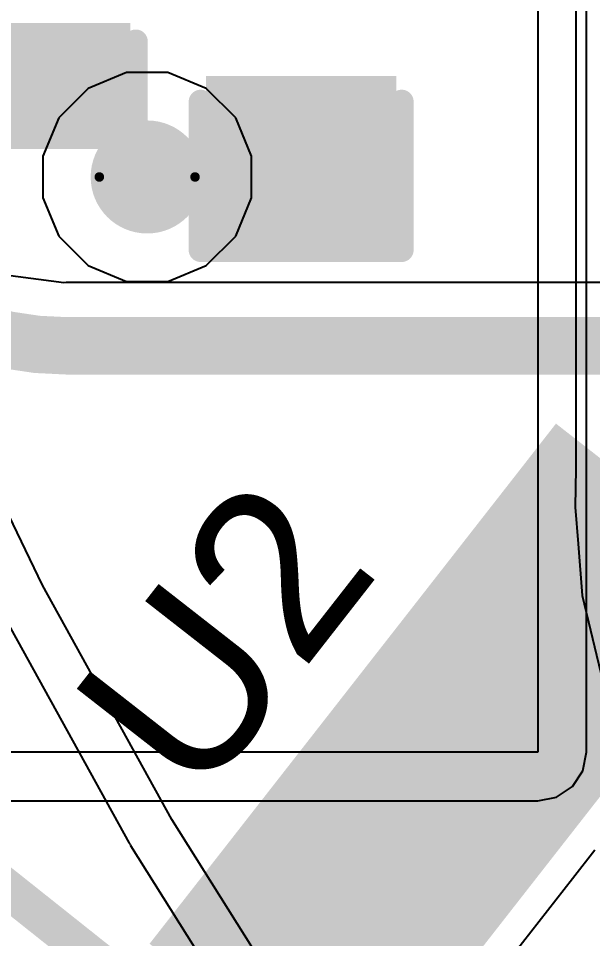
# Model space of a CAD drawing. Header units: inches. Extents: x -30 to 282, y -86 to 78.
# Drawn here: x -12.56 to -9.512, y -58.771 to -53.887 of the extents above; entities that cross this region are included whole.
import ezdxf

# ---------------------------------------------------------------- set-up
doc = ezdxf.new("R2010")
doc.units = ezdxf.units.IN
for name, color, linetype in [('Board Outline', 216, 'Continuous'), ('Bottom Layer', 5, 'Continuous'), ('Drill Drawing', 1, 'Continuous'), ('PWR', 156, 'Continuous'), ('SIG 01', 90, 'Continuous'), ('Top Layer', 1, 'Continuous'), ('Top Overlay', 2, 'Continuous'), ('Top Paste', 8, 'Continuous'), ('Top Solder', 216, 'Continuous'), ('Via Holes', 16, 'Continuous')]:
    doc.layers.add(name, color=color, linetype=linetype)
doc.styles.add('Arial', font='', dxfattribs={"height": 0.2})
doc.styles.get('Arial').set_extended_font_data('Arial')

# ---------------------------------------------------------------- blocks, each defined once
blk = doc.blocks.new('LQFP_100_86')
at = {"layer": 'Top Layer'}
for points in [[(2.85000446, 7.14999967), (2.85000446, 8.34999981), (3.15000386, 8.34999981), (3.15000386, 7.14999967)], [(3.35000346, 7.15000729), (3.35000346, 8.35000743), (3.650002859999999, 8.35000743), (3.650002859999999, 7.15000729)], [(3.84999992, 7.149997129999999), (3.84999992, 8.34999727), (4.14999932, 8.34999727), (4.14999932, 7.149997129999999)], [(4.35000146, 7.14999967), (4.35000146, 8.34999981), (4.65000086, 8.34999981), (4.65000086, 7.14999967)], [(4.84999792, 7.149994589999999), (4.84999792, 8.349994729999999), (5.14999732, 8.349994729999999), (5.14999732, 7.149994589999999)], [(5.35000454, 7.150002209999999), (5.35000454, 8.35000235), (5.65000394, 8.35000235), (5.65000394, 7.150002209999999)], [(5.850001, 7.150002209999999), (5.850001, 8.35000235), (6.1500004, 8.35000235), (6.1500004, 7.150002209999999)]]:
    blk.add_hatch(color=1, dxfattribs=at).paths.add_polyline_path(points)
at = {"layer": 'Top Paste'}
for points in [[(2.85000446, 7.14999967), (2.85000446, 8.34999981), (3.15000386, 8.34999981), (3.15000386, 7.14999967)], [(3.35000346, 7.15000729), (3.35000346, 8.35000743), (3.650002859999999, 8.35000743), (3.650002859999999, 7.15000729)], [(3.84999992, 7.149997129999999), (3.84999992, 8.34999727), (4.14999932, 8.34999727), (4.14999932, 7.149997129999999)], [(4.35000146, 7.14999967), (4.35000146, 8.34999981), (4.65000086, 8.34999981), (4.65000086, 7.14999967)], [(4.84999792, 7.149994589999999), (4.84999792, 8.349994729999999), (5.14999732, 8.349994729999999), (5.14999732, 7.149994589999999)], [(5.35000454, 7.150002209999999), (5.35000454, 8.35000235), (5.65000394, 8.35000235), (5.65000394, 7.150002209999999)], [(5.850001, 7.150002209999999), (5.850001, 8.35000235), (6.1500004, 8.35000235), (6.1500004, 7.150002209999999)]]:
    blk.add_hatch(color=8, dxfattribs=at).paths.add_polyline_path(points)
at = {"layer": 'Top Solder'}
for points in [[(2.74840446, 7.048399669999999), (2.74840446, 8.45159981), (3.251603859999999, 8.45159981), (3.251603859999999, 7.048399669999999)], [(3.24840346, 7.04840729), (3.24840346, 8.45160743), (3.75160286, 8.45160743), (3.75160286, 7.04840729)], [(3.74839992, 7.04839713), (3.74839992, 8.45159727), (4.25159932, 8.45159727), (4.25159932, 7.04839713)], [(4.248401459999999, 7.048399669999999), (4.248401459999999, 8.45159981), (4.75160086, 8.45159981), (4.75160086, 7.048399669999999)], [(4.748397919999999, 7.048394589999999), (4.748397919999999, 8.45159473), (5.251597319999999, 8.45159473), (5.251597319999999, 7.048394589999999)], [(5.24840454, 7.04840221), (5.24840454, 8.45160235), (5.75160394, 8.45160235), (5.75160394, 7.04840221)], [(5.748400999999999, 7.04840221), (5.748400999999999, 8.45160235), (6.2516004, 8.45160235), (6.2516004, 7.04840221)]]:
    blk.add_hatch(color=216, dxfattribs=at).paths.add_polyline_path(points)
blk = doc.blocks.new('C___0402_146')
at = {"layer": 'Top Layer'}
for points in [[(-0.6984949200000002, -0.3174999999999998), (-0.6984949199999997, 0.3175000000000002), (-0.2412949199999997, 0.3174999999999998), (-0.2412949200000003, -0.3175000000000002)], [(0.2412949199999997, -0.3174999999999998), (0.2412949200000003, 0.3175000000000002), (0.6984949200000002, 0.3174999999999998), (0.6984949199999997, -0.3175000000000002)]]:
    blk.add_hatch(color=1, dxfattribs=at).paths.add_polyline_path(points)
at = {"layer": 'Top Paste'}
for points in [[(-0.6984949200000002, -0.3174999999999998), (-0.6984949199999997, 0.3175000000000002), (-0.2412949199999997, 0.3174999999999998), (-0.2412949200000003, -0.3175000000000002)], [(0.2412949199999997, -0.3174999999999998), (0.2412949200000003, 0.3175000000000002), (0.6984949200000002, 0.3174999999999998), (0.6984949199999997, -0.3175000000000002)]]:
    blk.add_hatch(color=8, dxfattribs=at).paths.add_polyline_path(points)
at = {"layer": 'Top Solder'}
for points in [[(-0.7584948000000002, -0.3774998799999997), (-0.7584947999999997, 0.3774998800000003), (-0.1812950399999996, 0.3774998799999997), (-0.1812950400000004, -0.3774998800000003)], [(0.1812950399999996, -0.3774998799999997), (0.1812950400000004, 0.3774998800000003), (0.7584948000000002, 0.3774998799999997), (0.7584947999999997, -0.3774998800000003)]]:
    blk.add_hatch(color=216, dxfattribs=at).paths.add_polyline_path(points)
at = {"layer": 'Top Overlay', "const_width": 0.127}
for points in [[(-0.78739746, 0.40640254), (-0.78739746, -0.40640254)], [(-0.78739746, 0.40640254), (-0.27940254, 0.40639746)], [(0.78739746, 0.40640508), (0.27939746, 0.40640254)], [(0.78739746, 0.40640508), (0.7874, -0.4064)], [(-0.27940508, -0.4063898399999999), (-0.78739746, -0.40640254)], [(0.2794, -0.40639492), (0.7874, -0.4064)]]:
    blk.add_lwpolyline(points, dxfattribs=at)
at = {"layer": 'Top Overlay', "const_width": 0.0635}
for points in [[(-0.8191474599999999, 0.40640254, 1), (-0.7556474599999999, 0.40640254, 1)], [(-0.8191474599999999, 0.40640254, 1), (-0.7556474599999999, 0.40640254, 1)], [(-0.31115254, 0.40639746, 1), (-0.24765254, 0.40639746, 1)], [(0.24764746, 0.40640254, 1), (0.31114746, 0.40640254, 1)], [(0.7556474599999999, 0.40640508, 1), (0.8191474599999999, 0.40640508, 1)], [(0.7556474599999999, 0.40640508, 1), (0.8191474599999999, 0.40640508, 1)], [(-0.8191474599999999, -0.40640254, 1), (-0.7556474599999999, -0.40640254, 1)], [(-0.8191474599999999, -0.40640254, 1), (-0.7556474599999999, -0.40640254, 1)], [(-0.31115508, -0.4063898399999999, 1), (-0.24765508, -0.4063898399999999, 1)], [(0.24765, -0.40639492, 1), (0.31115, -0.40639492, 1)], [(0.7556499999999999, -0.4064, 1), (0.8191499999999999, -0.4064, 1)], [(0.7556499999999999, -0.4064, 1), (0.8191499999999999, -0.4064, 1)]]:
    blk.add_lwpolyline(points, format="xyb", close=True, dxfattribs=at)
blk = doc.blocks.new('C___0603_147')
at = {"layer": 'Top Layer'}
for points in [[(-0.3809999999999999, 0.4445), (-0.3809999999999999, -0.4445), (-1.143, -0.4445), (-1.143, 0.4445)], [(1.14299746, 0.44449746), (1.14299746, -0.44450254), (0.38099746, -0.44450254), (0.38099746, 0.44449746)]]:
    blk.add_hatch(color=1, dxfattribs=at).paths.add_polyline_path(points)
at = {"layer": 'Top Paste'}
for points in [[(-0.3809999999999999, 0.4445), (-0.3809999999999999, -0.4445), (-1.143, -0.4445), (-1.143, 0.4445)], [(1.14299746, 0.44449746), (1.14299746, -0.44450254), (0.38099746, -0.44450254), (0.38099746, 0.44449746)]]:
    blk.add_hatch(color=8, dxfattribs=at).paths.add_polyline_path(points)
at = {"layer": 'Top Solder'}
for points in [[(-0.3210001199999999, 0.50449988), (-0.3210001199999999, -0.50449988), (-1.20299988, -0.50449988), (-1.20299988, 0.50449988)], [(1.20299734, 0.50449734), (1.20299734, -0.50450242), (0.32099758, -0.50450242), (0.32099758, 0.50449734)]]:
    blk.add_hatch(color=216, dxfattribs=at).paths.add_polyline_path(points)
at = {"layer": 'Top Overlay', "const_width": 0.127}
for points in [[(-0.4571974599999999, 0.5334), (-1.24460254, 0.53339492)], [(-1.24460254, 0.53339492), (-1.2446, -0.5333974599999999)], [(0.45720254, 0.5333974599999999), (1.24459746, 0.53339492)], [(1.24459746, 0.53339492), (1.24459746, -0.53339492)], [(-1.2446, -0.5333974599999999), (-0.4571999999999999, -0.5333974599999999)], [(1.24459746, -0.53339492), (0.45719238, -0.5333974599999999)]]:
    blk.add_lwpolyline(points, dxfattribs=at)
at = {"layer": 'Top Overlay', "const_width": 0.0635}
for points in [[(-1.27635254, 0.53339492, 1), (-1.21285254, 0.53339492, 1)], [(-1.27635254, 0.53339492, 1), (-1.21285254, 0.53339492, 1)], [(-0.48894746, 0.5334, 1), (-0.42544746, 0.5334, 1)], [(0.42545254, 0.5333974599999999, 1), (0.4889525399999999, 0.5333974599999999, 1)], [(1.21284746, 0.53339492, 1), (1.27634746, 0.53339492, 1)], [(1.21284746, 0.53339492, 1), (1.27634746, 0.53339492, 1)], [(-1.27635, -0.5333974599999999, 1), (-1.21285, -0.5333974599999999, 1)], [(-1.27635, -0.5333974599999999, 1), (-1.21285, -0.5333974599999999, 1)], [(-0.4889499999999999, -0.5333974599999999, 1), (-0.42545, -0.5333974599999999, 1)], [(0.42544238, -0.5333974599999999, 1), (0.48894238, -0.5333974599999999, 1)], [(1.21284746, -0.53339492, 1), (1.27634746, -0.53339492, 1)], [(1.21284746, -0.53339492, 1), (1.27634746, -0.53339492, 1)]]:
    blk.add_lwpolyline(points, format="xyb", close=True, dxfattribs=at)

msp = doc.modelspace()

# ---------------------------------------------------------------- hatches: boundary and pattern name
at = {"layer": 'Bottom Layer'}
h = msp.add_hatch(color=5, dxfattribs=at)
edge = h.paths.add_edge_path()
edge.add_arc((-11.8761129, -54.72824716), 0.2999994, 0, 360)
at = {"layer": 'PWR'}
h = msp.add_hatch(color=156, dxfattribs=at)
edge = h.paths.add_edge_path()
edge.add_arc((-11.8761129, -54.72824716), 0.2999994, 0, 360)
at = {"layer": 'SIG 01'}
h = msp.add_hatch(color=90, dxfattribs=at)
edge = h.paths.add_edge_path()
edge.add_arc((-11.8761129, -54.72824716), 0.2999994, 0, 360)
at = {"layer": 'Top Layer'}
h = msp.add_hatch(color=1, dxfattribs=at)
edge = h.paths.add_edge_path()
edge.add_arc((-11.8761129, -54.72824716), 0.2999994, 0, 360)
at = {"layer": 'Via Holes'}
h = msp.add_hatch(color=7, dxfattribs=at)
edge = h.paths.add_edge_path()
edge.add_arc((-11.8761129, -54.72824716), 0.1499997, 0, 360)

# ---------------------------------------------------------------- linework, layer by layer
at = {"layer": 'Board Outline', "const_width": 0.254}
msp.add_lwpolyline([(37.49466466, -16.44645174, -2.5025245443781), (-17.29285086, -16.44645174)], format="xyb", dxfattribs=at)
at = {"layer": 'Bottom Layer'}
for p, q in [((-9.80293188, -51.61137505999999), (-9.80293188, -57.78102235999999)), ((-9.54395602, -57.78102235999999), (-9.54395602, -51.61137505999999)), ((-11.9863108, -54.17424776), (-12.18992736, -54.25858845999999)), ((-11.765915, -54.17424776), (-11.9863108, -54.17424776)), ((-11.56229844, -54.25858845999999), (-11.765915, -54.17424776)), ((-12.18992736, -54.25858845999999), (-12.3457716, -54.4144327)), ((-11.4064542, -54.4144327), (-11.56229844, -54.25858845999999)), ((-12.3457716, -54.4144327), (-12.4301123, -54.61804926)), ((-11.3221135, -54.61804926), (-11.4064542, -54.4144327)), ((-12.4301123, -54.61804926), (-12.4301123, -54.83844506)), ((-11.3221135, -54.83844506), (-11.3221135, -54.61804926)), ((-12.4301123, -54.83844506), (-12.3457716, -55.04206161999999)), ((-11.4064542, -55.04206161999999), (-11.3221135, -54.83844506)), ((-12.3457716, -55.04206161999999), (-12.18992736, -55.19790586)), ((-11.56229844, -55.19790586), (-11.4064542, -55.04206161999999)), ((-12.18992736, -55.19790586), (-11.9863108, -55.28224655999999)), ((-11.765915, -55.28224655999999), (-11.56229844, -55.19790586)), ((-11.9863108, -55.28224655999999), (-11.765915, -55.28224655999999)), ((-9.80293188, -57.78102235999999), (-22.71900968, -57.78102489999999)), ((-9.56366896, -57.88012807999999), (-9.54395602, -57.78102235999999)), ((-9.619808039999999, -57.96414619999999), (-9.56366896, -57.88012807999999)), ((-9.70382616, -58.02028527999999), (-9.619808039999999, -57.96414619999999)), ((-9.80293188, -58.03999822), (-9.70382616, -58.02028527999999)), ((-22.32979532, -58.04000076), (-9.80293188, -58.03999822))]:
    msp.add_line(p, q, dxfattribs=at)
at = {"layer": 'Drill Drawing'}
for points, const_width in [([(-11.6221129, -54.72824716, 1), (-12.1301129, -54.72824716, 1)], 0.0508), ([(-12.1428129, -54.72824716, 1), (-12.1174129, -54.72824716, 1)], 0.0254), ([(-11.6348129, -54.72824716, 1), (-11.6094129, -54.72824716, 1)], 0.0254)]:
    msp.add_lwpolyline(points, format="xyb", close=True, dxfattribs=dict(at, const_width=const_width))
at = {"layer": 'PWR'}
for p, q in [((-11.9863108, -54.17424776), (-12.18992736, -54.25858845999999)), ((-11.765915, -54.17424776), (-11.9863108, -54.17424776)), ((-11.56229844, -54.25858845999999), (-11.765915, -54.17424776)), ((-12.18992736, -54.25858845999999), (-12.3457716, -54.4144327)), ((-11.4064542, -54.4144327), (-11.56229844, -54.25858845999999)), ((-12.3457716, -54.4144327), (-12.4301123, -54.61804926)), ((-11.3221135, -54.61804926), (-11.4064542, -54.4144327)), ((-12.4301123, -54.61804926), (-12.4301123, -54.83844506)), ((-11.3221135, -54.83844506), (-11.3221135, -54.61804926)), ((-12.4301123, -54.83844506), (-12.3457716, -55.04206161999999)), ((-11.4064542, -55.04206161999999), (-11.3221135, -54.83844506)), ((-12.3457716, -55.04206161999999), (-12.18992736, -55.19790586)), ((-11.56229844, -55.19790586), (-11.4064542, -55.04206161999999)), ((-12.18992736, -55.19790586), (-11.9863108, -55.28224655999999)), ((-11.765915, -55.28224655999999), (-11.56229844, -55.19790586)), ((-11.9863108, -55.28224655999999), (-11.765915, -55.28224655999999)), ((-12.43256848, -56.89488494), (-13.04944304, -55.61393245999999)), ((-11.74484062, -58.13923602), (-12.43256848, -56.89488494)), ((-12.65923046, -57.0201552), (-11.9715026, -58.26450628)), ((-10.98842354, -59.34306648), (-11.74484062, -58.13923602)), ((-11.9715026, -58.26450628), (-11.96675026, -58.27013492)), ((-11.96675026, -58.27013492), (-11.96412136, -58.27702086)), ((-11.96412136, -58.27702086), (-11.20770428, -59.48084878))]:
    msp.add_line(p, q, dxfattribs=at)
at = {"layer": 'SIG 01'}
for p, q in [((-9.600839319999999, -52.65537347999999), (-9.600839319999999, -56.27648384)), ((-9.600839319999999, -56.27648384), (-9.60394828, -56.47846464)), ((-9.60394828, -56.47846464), (-9.604103219999999, -56.480456)), ((-9.604103219999999, -56.480456), (-9.58876162, -56.6753248)), ((-9.58876162, -56.6753248), (-9.56724274, -56.94875834)), ((-9.56724274, -56.94875834), (-9.457580779999999, -57.40552907999999))]:
    msp.add_line(p, q, dxfattribs=at)
at = {"layer": 'Top Layer'}
for p, q in [((-12.31880442, -55.29046091999999), (-12.62877586, -55.24965328)), ((-12.30530432, -55.28777614), (-12.31880442, -55.29046091999999)), ((-8.609055679999999, -55.28777614), (-12.30530432, -55.28777614)), ((-9.618337379999998, -58.45100069999999), (-9.500130859999999, -58.29970306)), ((-9.92895652, -58.84857928), (-9.61833484, -58.45100069999999)), ((-9.61833484, -58.45100069999999), (-9.618337379999998, -58.45100069999999))]:
    msp.add_line(p, q, dxfattribs=at)
at = {"layer": 'Top Layer', "const_width": 0.3048}
msp.add_lwpolyline([(-12.30530432, -55.62444552, -0.198912367379658), (-13.42395334, -55.16108601999999)], format="xyb", dxfattribs=at)
at = {"layer": 'Top Layer'}
for points, const_width in [([(-12.30530432, -55.62444552), (-7.74043664, -55.62444552)], 0.3048), ([(-13.3981317, -57.886727), (-11.85358818, -59.11533008)], 0.2032), ([(-10.8478447, -58.63758656), (-10.4509443, -58.93910996)], 0.2032)]:
    msp.add_lwpolyline(points, dxfattribs=dict(at, const_width=const_width))
for points, const_width in [([(-12.38150432, -55.62444552, 1), (-12.22910432, -55.62444552, 1)], 0.1524), ([(-12.38150432, -55.62444552, 1), (-12.22910432, -55.62444552, 1)], 0.1524), ([(-10.8986447, -58.63758656, 1), (-10.7970447, -58.63758656, 1)], 0.1016)]:
    msp.add_lwpolyline(points, format="xyb", close=True, dxfattribs=dict(at, const_width=const_width))

# ---------------------------------------------------------------- block references
for name, p, rotation in [('C___0603_147', (-11.05898728, -53.87148483999999), 90), ('C___0402_146', (-12.3429268, -53.72971474), 90), ('LQFP_100_86', (-6.89558692, -66.167), 52.00000000000001)]:
    msp.add_blockref(name, p, dxfattribs=dict(rotation=rotation))

# ---------------------------------------------------------------- texts
at = {"layer": 'Top Overlay', "style": 'Arial'}
msp.add_text('U2', height=0.889, rotation=52.00000000000001, dxfattribs=at).set_placement((-11.60812766, -58.067067))

doc.saveas('drawing.dxf')
